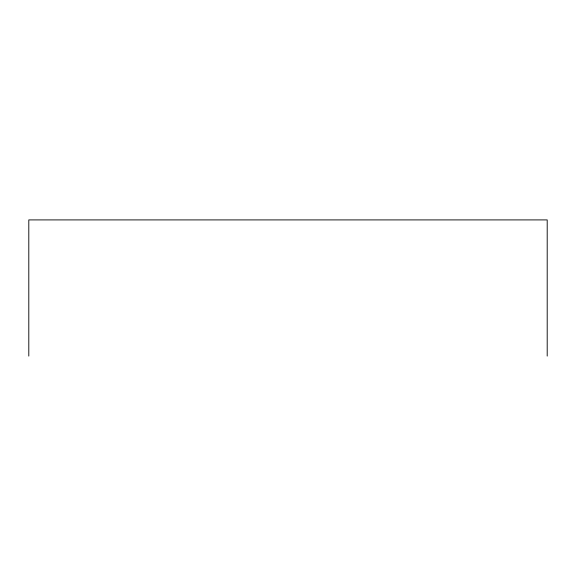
<?xml version="1.0" encoding="UTF-8"?>
<svg xmlns="http://www.w3.org/2000/svg" width="576" height="576" viewBox="0 0 576 576"><rect width="100%" height="100%" fill="white"/><g stroke="black" fill="none" stroke-linecap="round" stroke-linejoin="round"><path stroke-width="0.86" d="M547.2 356.09L547.2 219.91L28.8 219.91L28.8 356.09"/></g></svg>
